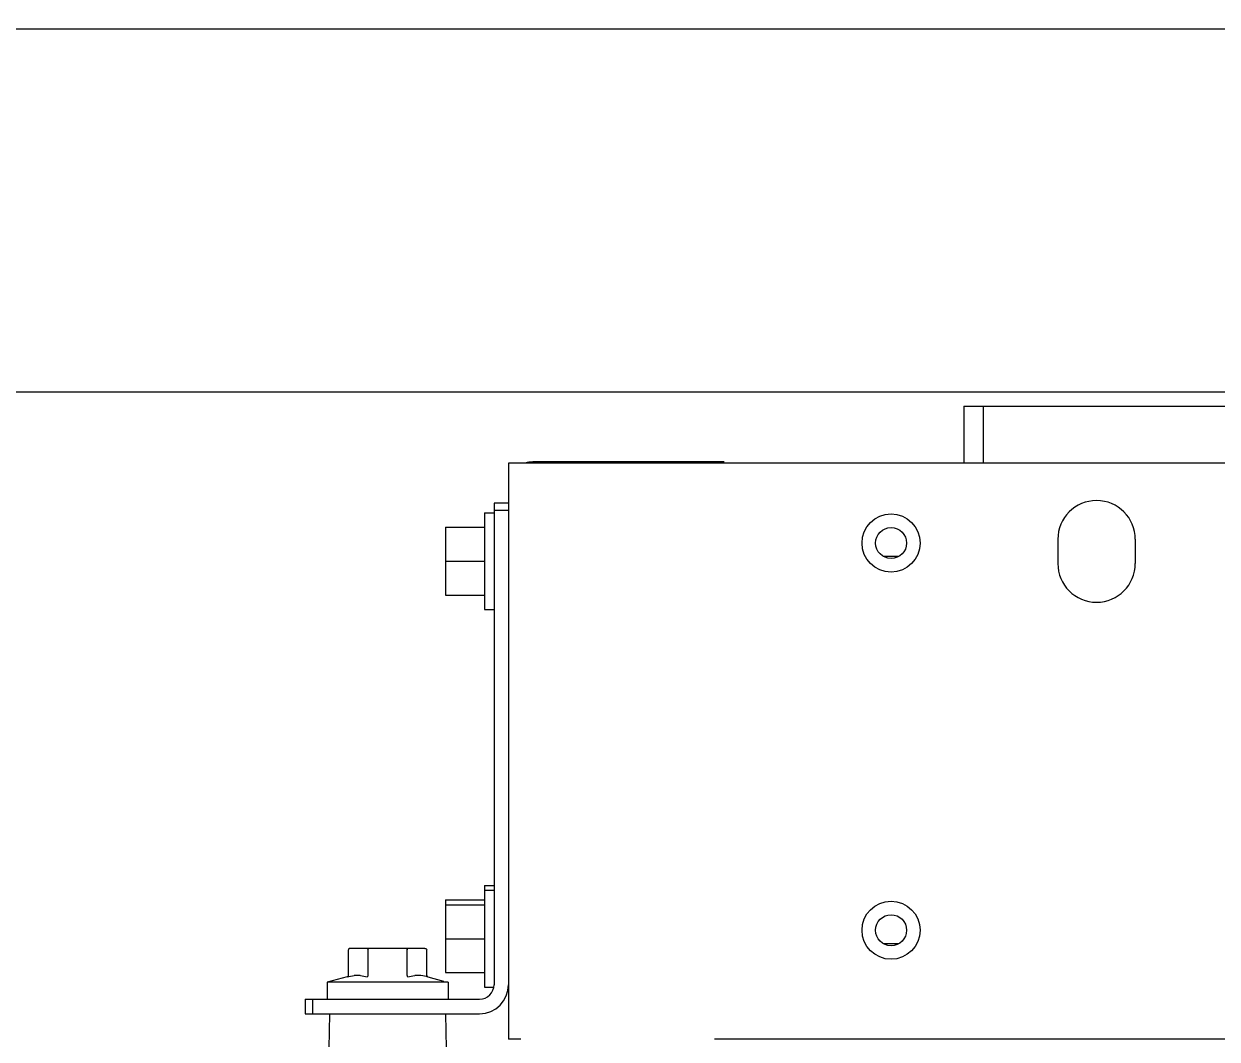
# Model space of a CAD drawing. Header units: metres. Extents: x 27859 to 32645, y 1492 to 8791.
# Drawn here: x 29456.2 to 29702.7, y 6398.6 to 6608.3 of the extents above; entities that cross this region are included whole.
import ezdxf

# ---------------------------------------------------------------- set-up
doc = ezdxf.new("R2010")
doc.units = ezdxf.units.M
doc.linetypes.add('CENTER', pattern=[2, 1.25, -0.25, 0.25, -0.25])
doc.layers.add('E-EQPT', color=190, linetype='Continuous')
doc.layers.add('E-HAT', color=253, linetype='CENTER', lineweight=15)

# ---------------------------------------------------------------- blocks, each defined once
blk = doc.blocks.new('EDG')
at = {"color": 0, "linetype": 'Continuous'}
for p, q in [((1350.99, 1103.52, 1), (1351.28, 1119.84, 1)), ((1326.99, 1103.52, 1), (1326.87, 1110.69, 1)), ((358.49, 1108.77, 1), (1271.49, 1108.77, 1)), ((1311.49, 1108.77, 1), (1313.99, 1108.77, 1)), ((1313.99, 995.77, 1), (1313.99, 1108.77, 1)), ((1355.99, 1103.52, 1), (1319.99, 1103.52, 1)), ((1354.49, 1100.52, 1), (1354.49, 1103.52, 1)), ((1355.99, 1100.52, 1), (1355.99, 1103.52, 1)), ((1355.99, 1100.52, 1), (1319.99, 1100.52, 1)), ((1326.49, 1097.02, 1), (1326.49, 1100.52, 1)), ((1351.49, 1097.02, 1), (1351.49, 1100.52, 1)), ((1316.99, 998.02, 1), (1316.99, 1097.52, 1)), ((1318.99, 1098.02, 1), (1317.03, 1098.02, 1)), ((1318.99, 1077.02, 1), (1318.99, 1098.02, 1)), ((1326.49, 1097.02, 1), (1351.49, 1097.02, 1)), ((1330.64, 1095.91, 1), (1327.46, 1096.77, 1)), ((1347.34, 1095.91, 1), (1351.49, 1097.02, 1)), ((1326.99, 1095.02, 1), (1318.99, 1095.02, 1)), ((1326.99, 1080.02, 1), (1326.99, 1095.02, 1)), ((1330.78, 1095.84, 1), (1330.64, 1095.91, 1)), ((1330.88, 1095.73, 1), (1330.78, 1095.84, 1)), ((1330.91, 1095.6, 1), (1330.88, 1095.73, 1)), ((1330.91, 1095.6, 1), (1330.91, 1090.32, 1)), ((1332.1, 1095.64, 1), (1332.1, 1095.64, 1)), ((1334.89, 1095.84, 1), (1334.82, 1095.91, 1)), ((1334.93, 1095.73, 1), (1334.89, 1095.84, 1)), ((1334.95, 1095.6, 1), (1334.93, 1095.73, 1)), ((1334.95, 1095.6, 1), (1334.95, 1090.32, 1)), ((1343.03, 1095.6, 1), (1343.05, 1095.73, 1)), ((1343.03, 1090.32, 1), (1343.03, 1095.6, 1)), ((1343.05, 1095.73, 1), (1343.1, 1095.84, 1)), ((1343.1, 1095.84, 1), (1343.17, 1095.91, 1)), ((1347.11, 1095.73, 1), (1347.08, 1095.6, 1)), ((1347.08, 1095.6, 1), (1347.08, 1090.32, 1)), ((1347.2, 1095.84, 1), (1347.11, 1095.73, 1)), ((1347.34, 1095.91, 1), (1347.2, 1095.84, 1)), ((1330.95, 1090.18, 1), (1330.91, 1090.32, 1)), ((1331.08, 1090.07, 1), (1330.95, 1090.18, 1)), ((1331.26, 1090.02, 1), (1331.08, 1090.07, 1)), ((1331.26, 1090.02, 1), (1346.75, 1090.02, 1)), ((1334.97, 1090.18, 1), (1334.95, 1090.32, 1)), ((1335.04, 1090.07, 1), (1334.97, 1090.18, 1)), ((1335.08, 1090.04, 1), (1335.04, 1090.07, 1)), ((1335.12, 1090.02, 1), (1335.08, 1090.04, 1)), ((1342.91, 1090.04, 1), (1342.86, 1090.02, 1)), ((1342.95, 1090.07, 1), (1342.91, 1090.04, 1)), ((1343.01, 1090.17, 1), (1342.95, 1090.07, 1)), ((1343.03, 1090.32, 1), (1343.01, 1090.17, 1)), ((1346.73, 1090.02, 1), (1346.82, 1090.04, 1)), ((1346.82, 1090.04, 1), (1346.91, 1090.07, 1)), ((1346.91, 1090.07, 1), (1347.03, 1090.18, 1)), ((1347.03, 1090.18, 1), (1347.08, 1090.32, 1)), ((1236.63, 1089.02, 1), (1233.36, 1089.02, 1)), ((1326.99, 1088.02, 1), (1318.99, 1088.02, 1)), ((1326.99, 1081.02, 1), (1318.99, 1081.02, 1)), ((1326.99, 1080.02, 1), (1318.99, 1080.02, 1)), ((1318.99, 1078.02, 1), (1316.99, 1078.02, 1)), ((1318.99, 1077.02, 1), (1316.99, 1077.02, 1)), ((1318.99, 1020.02, 1), (1316.99, 1020.02, 1)), ((1318.99, 1000.02, 1), (1318.99, 1020.02, 1)), ((1326.99, 1017.02, 1), (1318.99, 1017.02, 1)), ((1326.99, 1003.02, 1), (1326.99, 1017.02, 1)), ((1233.36, 1009.02, 1), (1236.63, 1009.02, 1)), ((1326.99, 1010.02, 1), (1318.99, 1010.02, 1)), ((1326.99, 1003.02, 1), (1318.99, 1003.02, 1)), ((1313.99, 999.52, 1), (1316.99, 999.52, 1)), ((1318.99, 1000.02, 1), (1316.99, 1000.02, 1)), ((1313.99, 998.02, 1), (1316.99, 998.02, 1)), ((1313.99, 989.77, 1), (1313.99, 995.77, 1)), ((315.99, 989.77, 1), (1313.99, 989.77, 1)), ((1215.99, 978.02, 1), (1215.99, 989.77, 1)), ((1219.99, 978.02, 1), (1219.99, 989.77, 1)), ((1269.49, 989.52, 1), (1308.99, 989.52, 1)), ((1219.99, 978.02, 1), (1094.99, 978.02, 1))]:
    blk.add_line(p, q, dxfattribs=at)
at = {"color": 0}
for p, q in [((1184.55, 1005.5, 1), (1184.55, 1010.5, 1)), ((1200.55, 1005.5, 1), (1200.55, 1010.5, 1)), ((1558.56, 975, 1), (71.56, 975, 1)), ((1629.99, 900, 1), (0, 900, 1))]:
    blk.add_line(p, q, dxfattribs=at)
at = {"color": 0, "linetype": 'Continuous'}
for centre, radius in [((1234.99, 1086.27, 1), 6), ((1234.99, 1086.27, 1), 3.2), ((1234.99, 1006.27, 1), 6), ((1234.99, 1006.27, 1), 3.2)]:
    blk.add_circle(centre, radius, dxfattribs=at)
for centre, radius, start, end in [((1319.99, 1097.52, 1), 6, 90, 180), ((1319.99, 1097.52, 1), 3, 90, 180), ((1333.5, 1106.58, 1), 11.04, 254.9757, 256.6635), ((1332.74, 1102.43, 1), 6.82, 264.6415, 275.3723), ((1345.25, 1102.43, 1), 6.82, 264.6477, 275.3698), ((1344.48, 1106.58, 1), 11.04, 283.3366, 285.0243), ((1308.99, 994.52, 1), 5, 270, 288.1925)]:
    blk.add_arc(centre, radius, start, end, dxfattribs=at)
at = {"color": 0}
for centre, start, end in [((1192.55, 1010.5, 1), 0, 180), ((1192.55, 1005.5, 1), 180, 0)]:
    blk.add_arc(centre, 8, start, end, dxfattribs=at)
at = {"color": 0, "linetype": 'Continuous'}
for points in [[(1330.64, 1095.91, 1), (1331.12, 1095.79, 1), (1331.61, 1095.69, 1), (1332.1, 1095.64, 1)], [(1334.82, 1095.91, 1), (1334.35, 1095.78, 1), (1333.86, 1095.69, 1), (1333.38, 1095.64, 1)], [(1344.61, 1095.64, 1), (1344.12, 1095.69, 1), (1343.64, 1095.78, 1), (1343.17, 1095.91, 1)], [(1347.34, 1095.91, 1), (1346.87, 1095.79, 1), (1346.38, 1095.69, 1), (1345.89, 1095.64, 1)]]:
    blk.add_open_spline(points, degree=3, dxfattribs=at)

msp = doc.modelspace()

# ---------------------------------------------------------------- hatches: boundary and pattern name
at = {"layer": 'E-HAT', "linetype": 'Continuous'}
h = msp.add_hatch(dxfattribs=at)
h.set_pattern_fill('AR-CONC', color=8, scale=40, angle=90)
h.set_pattern_definition([(140, (30868.3, 2757.35), (25.101, 286.904), [30, -330]), (85, (30868.3, 2757.35), (-300.877, -55.5), [24, -264]), (190.4514, (30870.4, 2781.26), (-275.776, 231.404), [25.496, -280.457]), (136.184, (30788.3, 2757.35), (66.208, 426.897), [45, -495]), (186.636, (30793.8, 2792.93), (-389.647, 373.865), [38.244, -420.686]), (81.184, (30788.3, 2757.35), (-389.647, 373.865), [36, -396]), (111, (30808.3, 2797.35), (161.0476, 238.763), [30, -330]), (56, (30808.3, 2797.35), (-290.06, 97.326), [24, -264]), (161.4514, (30821.72, 2817.25), (-129.012, 336.089), [25.496, -280.457]), (127.5, (30868.3, 2757.35), (-133.1575, 4.864), [0, -260.8, 0, -268, 0, -265]), (97.5, (30868.3, 2757.35), (-157.7647, 105.2278), [0, -152.8, 0, -254.8, 0, -101]), (57.5, (30868.3, 2668.15), (9.022, 213.529), [0, -100, 0, -312, 0, -414]), (47.5, (30868.3, 2628.15), (-40.042, 233.2745), [0, -130, 0, -207.2, 0, -294])])
h.paths.add_polyline_path([(32053.3, 1585.35), (28053.3, 1585.35), (28053.3, 2085.35), (28638.3, 2085.35), (28638.3, 8185.35), (28053.3, 8185.35), (28053.3, 8685.35), (32053.3, 8685.35), (32053.3, 8185.35), (31468.3, 8185.35), (31468.3, 2085.35), (32053.3, 2085.35)])

# ---------------------------------------------------------------- next in the draw order: wipeouts: each hides what was drawn before it
msp.add_wipeout([(30870.3, 2757.35), (29240.32, 2757.35), (29240.32, 7507.34), (30870.3, 7507.34)]).translate(0, 0, -732205.32).dxf.layer = 'E-EQPT'

# ---------------------------------------------------------------- next in the draw order: block references
at = {"layer": 'E-EQPT', "rotation": 180}
msp.add_blockref('EDG', (30870.3, 7507.34, -732206.32), dxfattribs=at)

doc.saveas('drawing.dxf')
